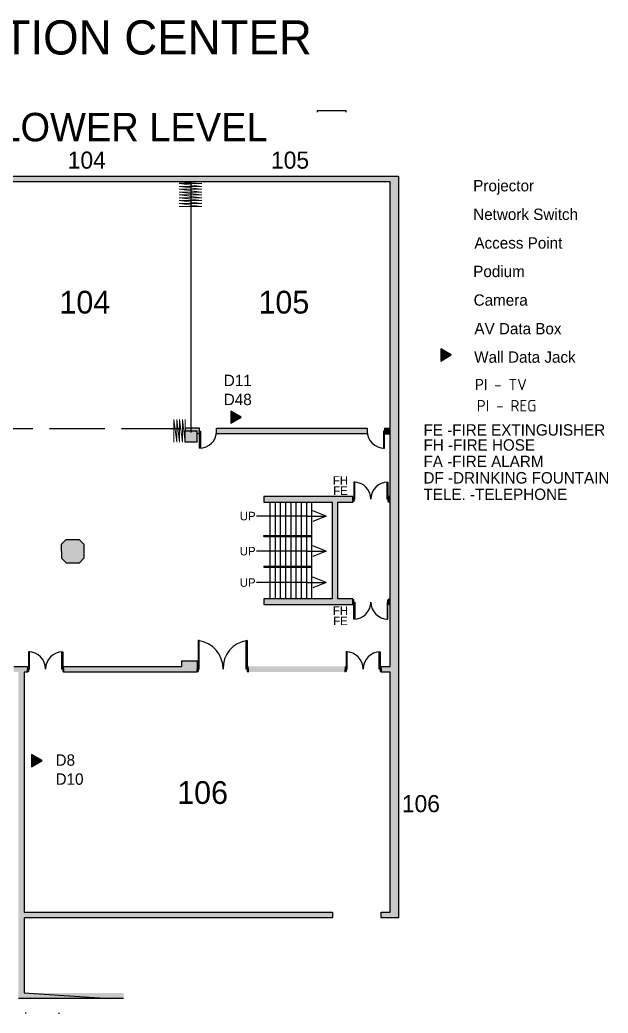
# Model space of a CAD drawing. Header units: inches. Extents: x 3281 to 6000, y 3049 to 5144.
# Drawn here: x 4759 to 6000, y 3049 to 5144 of the extents above; entities that cross this region are included whole.
import ezdxf
from ezdxf.enums import TextEntityAlignment as Align

# ---------------------------------------------------------------- set-up
doc = ezdxf.new("R2010")
doc.units = ezdxf.units.IN
doc.header["$LTSCALE"] = 100
doc.header["$MEASUREMENT"] = 0
doc.linetypes.add('DASHED', pattern=[19.05, 12.7, -6.35])
for name, color, linetype, lineweight in [('bldg_airwall', 53, 'DASHED', 25), ('bldg_airwall_storage', 53, 'CONTINUOUS', 18), ('bldg_doors', 7, 'CONTINUOUS', 25), ('bldg_text', 94, 'CONTINUOUS', 25), ('bldg_title', 94, 'CONTINUOUS', 25), ('bldg_wallint', 7, 'CONTINUOUS', 25), ('bldg_wallintsol', 7, 'CONTINUOUS', 25), ('data_jack', 120, 'CONTINUOUS', 25), ('Key', 110, 'CONTINUOUS', 25)]:
    doc.layers.add(name, color=color, linetype=linetype, lineweight=lineweight)
doc.layers.add('bldg_fire', color=240, linetype='CONTINUOUS')
doc.layers.add('bldg_stairs', color=9, linetype='CONTINUOUS')
doc.styles.add('bldgtx18', font='bldgtx18')
doc.styles.add('bldgtx24', font='bldgtx24')
doc.styles.add('bldgtx36', font='bldgtx36')
doc.styles.add('bldgtx48', font='bldgtx48')
doc.styles.add('iso3098', font='iso3098')
doc.styles.add('showtx60', font='showtx60')
doc.dimstyles.get("Standard").update_dxf_attribs({"dimtxt": 0.18, "dimasz": 0.18, "dimexe": 0.18, "dimexo": 0.0625, "dimgap": 0.09, "dimtad": 0, "dimtih": 1, "dimtoh": 1, "dimdec": 0, "dimzin": 0, "dimdsep": 46, "dimlunit": 3, "dimtxsty": 'Standard', "dimcen": 0.09, "dimadec": 0, "dimazin": 0, "dimtfac": 1, "dimtdec": 4, "dimtofl": 0, "dimtmove": 0, "dimatfit": 3, "dimfxl": 1, "dimtolj": 1, "dimtzin": 0, "dimarcsym": 0})

# ---------------------------------------------------------------- blocks, each defined once
blk = doc.blocks.new('*D42')
at = {"layer": 'bldg_title', "color": 0, "linetype": 'ByBlock', "lineweight": -2}
for p, q in [((5387.4, 4948.9), (5387.4, 4952.6)), ((5447.4, 4948.9), (5447.4, 4952.6))]:
    blk.add_line(p, q, dxfattribs=at)
at = {"layer": 'bldg_title'}
for p, q in [((5387.4, 4952.5), (5417, 4952.5)), ((5417.8, 4952.5), (5447.4, 4952.5))]:
    blk.add_line(p, q, dxfattribs=at)
at = {"layer": 'bldg_title', "color": 0, "linetype": 'ByBlock', "lineweight": -2}
for points in [[(5387.4, 4952.5), (5387.6, 4952.5), (5387.6, 4952.4)], [(5447.4, 4952.5), (5447.2, 4952.4), (5447.2, 4952.5)]]:
    blk.add_solid(points, dxfattribs=at)
at = {"layer": 'bldg_title', "color": 0, "linetype": 'CONTINUOUS', "lineweight": -2, "insert": (5417.4, 4952.5), "char_height": 0.18, "width": 0.56, "attachment_point": 5}
blk.add_mtext('5\'-0"', dxfattribs=at)

msp = doc.modelspace()

# ---------------------------------------------------------------- hatches: boundary and pattern name
at = {"layer": 'bldg_wallintsol'}
for points in [[(5540.3, 4801.9), (5540.3, 4157.3), (5540.4, 4138.4), (5540.3, 4138.4), (5540.3, 4126.4), (5540.4, 4126.4), (5540.3, 3922.5), (5540.3, 3780), (5521.6, 3780), (5521.6, 3768), (5540.3, 3768), (5540.3, 3261.6), (5521.4, 3261.6), (5521.4, 3249.6), (5558.4, 3249.6), (5558.4, 3774), (5558.4, 4813.9), (3370.9, 4813.9), (3370.9, 4353.1), (3370.9, 4277.4), (3296.8, 4277.4), (3296.8, 4252.9), (3370.9, 4252.9), (3370.9, 4233.3), (3382.9, 4233.3), (3382.9, 4270.4), (3392.3, 4270.4), (3392.3, 4276.3), (3392.3, 4282.4), (3382.9, 4282.4), (3382.9, 4347.1), (3382.9, 4801.9)], [(5492.3, 4282.4), (5174.3, 4282.4), (5174.3, 4270.4), (5492.3, 4270.4)], [(5540.3, 4282.4), (5528.3, 4282.4), (5528.3, 4270.4), (5540.3, 4270.4)], [(5461.9, 4138.4), (5274.2, 4138.4), (5274.2, 4126.4), (5418.4, 4126.4), (5418.4, 3922.5), (5274.2, 3922.5), (5274.2, 3910.5), (5410.9, 3910.5), (5461.9, 3910.5), (5461.9, 3922.5), (5430.4, 3922.5), (5430.4, 4126.4), (5461.9, 4126.4)], [(5540.3, 4138.4), (5537.9, 4138.4), (5537.9, 4126.4), (5540.3, 4126.4)], [(4895, 4037.3), (4884.9, 4047.2), (4856.5, 4047.1), (4846.6, 4037), (4846.8, 4008.6), (4856.9, 3998.7), (4885.3, 3998.9), (4895.2, 4009)], [(5540.3, 3922.5), (5537.9, 3922.5), (5537.9, 3910.5), (5540.3, 3910.5)], [(4978.2, 3079.4), (4978.2, 3091.4), (4768.2, 3091.4), (4768.2, 3249.6), (5418.8, 3249.6), (5418.8, 3261.6), (4768.2, 3261.6), (4768.2, 3768), (4775.5, 3768), (4775.5, 3780), (4762.2, 3780), (4746.3, 3780), (4746.3, 3768), (4756.2, 3768), (4756.2, 3255.6), (4756.2, 3079.4)], [(5133.4, 3780), (5133.4, 3792), (5101, 3792), (5101, 3780), (4851.5, 3780), (4851.5, 3768), (5133.4, 3768)], [(5445.6, 3780), (5240.7, 3780), (5240.7, 3768), (5445.6, 3768)]]:
    msp.add_hatch(color=256, dxfattribs=at).paths.add_polyline_path(points, flags=0)
h = msp.add_hatch(color=256, dxfattribs=at)
h.paths.add_polyline_path([(5138.3, 4282.4), (5108.3, 4282.4), (5108.3, 4276.9), (5132.3, 4276.9), (5132.3, 4270.4), (5138.3, 4270.4), (5138.3, 4276.3)], flags=0)
h.paths.add_polyline_path([(5132.3, 4276.9), (5108.3, 4276.9), (5108.3, 4252.9), (5132.3, 4252.9)], flags=0)
at = {"layer": 'data_jack'}
for points in [[(5647.2, 4450), (5647.2, 4424.2), (5669.6, 4437.1)], [(5204, 4318.8), (5204, 4293), (5226.4, 4305.9)], [(4783.7, 3594.3), (4783.7, 3568.5), (4806.1, 3581.4)]]:
    msp.add_hatch(color=256, dxfattribs=at).paths.add_polyline_path(points, flags=0)

# ---------------------------------------------------------------- linework, layer by layer
at = {"layer": 'bldg_airwall'}
for p, q in [((5120.4, 4273.5), (5120.4, 4802.1)), ((4786.7, 4281.2), (4597.2, 4281.2)), ((4938.7, 4281.2), (4821.7, 4281.2)), ((5098.9, 4281.2), (4973.7, 4281.2))]:
    msp.add_line(p, q, dxfattribs=at)
at = {"layer": 'bldg_airwall_storage'}
for p, q in [((5095.3, 4801.9), (5142.9, 4801.9)), ((5142.9, 4798.5), (5095.3, 4801.5)), ((5142.9, 4792.5), (5095.3, 4798.5)), ((5095.3, 4798.5), (5142.9, 4798.5)), ((5142.9, 4786.5), (5095.3, 4792.5)), ((5095.3, 4792.5), (5142.9, 4792.5)), ((5142.9, 4780.5), (5095.3, 4786.5)), ((5095.3, 4786.5), (5142.9, 4786.5)), ((5142.9, 4774.5), (5095.3, 4780.5)), ((5095.3, 4780.5), (5142.9, 4780.5)), ((5142.9, 4768.5), (5095.3, 4774.5)), ((5095.3, 4774.5), (5142.9, 4774.5)), ((5142.9, 4762.5), (5095.3, 4768.5)), ((5095.3, 4768.5), (5142.9, 4768.5)), ((5142.9, 4756.5), (5095.3, 4762.5)), ((5095.3, 4762.5), (5142.9, 4762.5)), ((5142.9, 4750.5), (5095.3, 4756.5)), ((5095.3, 4756.5), (5142.9, 4756.5)), ((5095.3, 4750.5), (5142.9, 4750.5)), ((5084.3, 4300.9), (5084.3, 4252.9)), ((5090.3, 4252.9), (5084.3, 4300.9)), ((5090.3, 4252.9), (5090.3, 4300.9)), ((5096.3, 4252.9), (5090.3, 4300.9)), ((5096.3, 4300.9), (5096.3, 4252.9)), ((5096.3, 4300.9), (5102.3, 4252.9)), ((5108.3, 4252.9), (5102.3, 4300.9)), ((5102.3, 4300.9), (5102.3, 4252.9)), ((5108.3, 4252.9), (5108.3, 4300.9))]:
    msp.add_line(p, q, dxfattribs=at)
at = {"layer": 'bldg_doors'}
for p, q in [((5138.3, 4276.3), (5140.3, 4276.3)), ((5138.3, 4240.3), (5138.3, 4276.3)), ((5140.3, 4276.3), (5140.3, 4240.3)), ((5528.3, 4276.3), (5526.3, 4276.3)), ((5526.3, 4276.3), (5526.3, 4240.3)), ((5528.3, 4240.3), (5528.3, 4276.3)), ((5140.3, 4240.3), (5138.3, 4240.3)), ((5526.3, 4240.3), (5528.3, 4240.3)), ((5465.9, 4169), (5463.9, 4169)), ((5463.9, 4169), (5463.9, 4133)), ((5465.9, 4133), (5465.9, 4169)), ((5533.9, 4133), (5533.9, 4169)), ((5533.9, 4169), (5535.9, 4169)), ((5535.9, 4169), (5535.9, 4133)), ((5461.9, 4128), (5461.9, 4133)), ((5461.9, 4133), (5463.9, 4133)), ((5463.9, 4128), (5461.9, 4128)), ((5463.9, 4133), (5463.9, 4128)), ((5463.9, 4133), (5465.9, 4133)), ((5535.9, 4133), (5533.9, 4133)), ((5537.9, 4133), (5535.9, 4133)), ((5535.9, 4133), (5535.9, 4128)), ((5535.9, 4128), (5537.9, 4128)), ((5537.9, 4128), (5537.9, 4133)), ((5463.9, 3920.9), (5461.9, 3920.9)), ((5461.9, 3920.9), (5461.9, 3915.9)), ((5463.9, 3915.9), (5463.9, 3920.9)), ((5535.9, 3920.9), (5537.9, 3920.9)), ((5535.9, 3915.9), (5535.9, 3920.9)), ((5537.9, 3920.9), (5537.9, 3915.9)), ((5461.9, 3915.9), (5463.9, 3915.9)), ((5463.9, 3915.9), (5465.9, 3915.9)), ((5463.9, 3879.9), (5463.9, 3915.9)), ((5465.9, 3915.9), (5465.9, 3879.9)), ((5535.9, 3915.9), (5533.9, 3915.9)), ((5533.9, 3915.9), (5533.9, 3879.9)), ((5537.9, 3915.9), (5535.9, 3915.9)), ((5535.9, 3879.9), (5535.9, 3915.9)), ((5465.9, 3879.9), (5463.9, 3879.9)), ((5533.9, 3879.9), (5535.9, 3879.9)), ((5137.4, 3834.6), (5135.4, 3834.6)), ((5135.4, 3834.6), (5135.4, 3774.6)), ((5137.4, 3774.6), (5137.4, 3834.6)), ((5236.7, 3774.6), (5236.7, 3834.6)), ((5236.7, 3834.6), (5238.7, 3834.6)), ((5238.7, 3834.6), (5238.7, 3774.6)), ((4779.5, 3810.6), (4777.5, 3810.6)), ((4777.5, 3810.6), (4777.5, 3774.6)), ((4779.5, 3774.6), (4779.5, 3810.6)), ((4847.5, 3774.6), (4847.5, 3810.6)), ((4847.5, 3810.6), (4849.5, 3810.6)), ((4849.5, 3810.6), (4849.5, 3774.6)), ((5449.6, 3810.6), (5447.6, 3810.6)), ((5447.6, 3810.6), (5447.6, 3774.6)), ((5449.6, 3774.6), (5449.6, 3810.6)), ((5517.6, 3774.6), (5517.6, 3810.6)), ((5517.6, 3810.6), (5519.6, 3810.6)), ((5519.6, 3810.6), (5519.6, 3774.6)), ((4775.5, 3769.6), (4775.5, 3774.6)), ((4775.5, 3774.6), (4777.5, 3774.6)), ((4777.5, 3774.6), (4777.5, 3769.6)), ((4777.5, 3774.6), (4779.5, 3774.6)), ((4849.5, 3774.6), (4847.5, 3774.6)), ((4851.5, 3774.6), (4849.5, 3774.6)), ((4849.5, 3774.6), (4849.5, 3769.6)), ((4851.5, 3769.6), (4851.5, 3774.6)), ((5133.4, 3769.6), (5133.4, 3774.6)), ((5133.4, 3774.6), (5135.4, 3774.6)), ((5135.4, 3774.6), (5135.4, 3769.6)), ((5135.4, 3774.6), (5137.4, 3774.6)), ((5238.7, 3774.6), (5236.7, 3774.6)), ((5240.7, 3774.6), (5238.7, 3774.6)), ((5238.7, 3774.6), (5238.7, 3769.6)), ((5240.7, 3769.6), (5240.7, 3774.6)), ((5445.6, 3769.6), (5445.6, 3774.6)), ((5445.6, 3774.6), (5447.6, 3774.6)), ((5447.6, 3774.6), (5447.6, 3769.6)), ((5447.6, 3774.6), (5449.6, 3774.6)), ((5519.6, 3774.6), (5517.6, 3774.6)), ((5521.6, 3774.6), (5519.6, 3774.6)), ((5519.6, 3774.6), (5519.6, 3769.6)), ((5521.6, 3769.6), (5521.6, 3774.6)), ((4777.5, 3769.6), (4775.5, 3769.6)), ((4849.5, 3769.6), (4851.5, 3769.6)), ((5135.4, 3769.6), (5133.4, 3769.6)), ((5238.7, 3769.6), (5240.7, 3769.6)), ((5447.6, 3769.6), (5445.6, 3769.6)), ((5519.6, 3769.6), (5521.6, 3769.6)), ((4772.7, 3048.8), (4770.7, 3048.8)), ((4840.7, 3048.8), (4842.7, 3048.8))]:
    msp.add_line(p, q, dxfattribs=at)
for centre, radius, start, end in [((5138.3, 4276.3), 36, 270, 0), ((5528.3, 4276.3), 36, 180, -90), ((5463.9, 4133), 36, 0, 90), ((5535.9, 4133), 36, 90, 180), ((5463.9, 3915.9), 36, -90, 0), ((5535.9, 3915.9), 36, 180, 270), ((5128, 3774.9), 60.1, -0.3394, 82.9326), ((5246.2, 3776.9), 58.2, 97.3523, 182.2941), ((4777.5, 3774.6), 36, 0, 90), ((4849.5, 3774.6), 36, 90, 180), ((5447.6, 3774.6), 36, 0, 90), ((5519.6, 3774.6), 36, 90, 180)]:
    msp.add_arc(centre, radius, start, end, dxfattribs=at)
at = {"layer": 'bldg_stairs'}
for p, q in [((5286.7, 4126.4), (5286.7, 4056.2)), ((5297.7, 4126.4), (5297.7, 4056.2)), ((5308.7, 4126.4), (5308.7, 4056.2)), ((5319.7, 4126.4), (5319.7, 4056.2)), ((5330.7, 4126.4), (5330.7, 4056.2)), ((5341.7, 4126.4), (5341.7, 4056.2)), ((5352.7, 4126.4), (5352.7, 4056.2)), ((5363.7, 4126.4), (5363.7, 4056.2)), ((5374.7, 4126.4), (5374.7, 3922.5)), ((5405.3, 4097.2), (5377.6, 4108.3)), ((5366.5, 4097.2), (5258.5, 4097.2)), ((5366.5, 4097.2), (5405.3, 4097.2)), ((5405.3, 4097.2), (5377.6, 4086.1)), ((5286.7, 4054), (5286.7, 3991.6)), ((5297.7, 4054), (5297.7, 3991.6)), ((5308.7, 4054), (5308.7, 3991.6)), ((5319.7, 4054), (5319.7, 3991.6)), ((5330.7, 4054), (5330.7, 3991.6)), ((5341.7, 4054), (5341.7, 3991.6)), ((5352.7, 4054), (5352.7, 3991.6)), ((5363.7, 4054), (5363.7, 3991.6)), ((5366.5, 4023.3), (5258.5, 4023.3)), ((5366.5, 4023.3), (5405.3, 4023.3)), ((5405.3, 4023.3), (5377.6, 4034.3)), ((5405.3, 4023.3), (5377.6, 4012.2)), ((5286.7, 3989.4), (5286.7, 3922.5)), ((5297.7, 3989.4), (5297.7, 3922.5)), ((5308.7, 3989.4), (5308.7, 3922.5)), ((5319.7, 3989.4), (5319.7, 3922.5)), ((5330.7, 3989.4), (5330.7, 3922.5)), ((5341.7, 3989.4), (5341.7, 3922.5)), ((5352.7, 3989.4), (5352.7, 3922.5)), ((5363.7, 3989.4), (5363.7, 3922.5)), ((5405.3, 3957.1), (5377.6, 3968.2)), ((5366.5, 3957.1), (5258.5, 3957.1)), ((5366.5, 3957.1), (5405.3, 3957.1)), ((5405.3, 3957.1), (5377.6, 3946))]:
    msp.add_line(p, q, dxfattribs=at)
at = {"layer": 'bldg_wallint', "linetype": 'CONTINUOUS'}
for p, q in [((3370.9, 4813.9), (5558.4, 4813.9)), ((5540.3, 4801.9), (3382.9, 4801.9)), ((5540.3, 3780), (5540.3, 4801.9)), ((5558.4, 4813.9), (5558.4, 3774)), ((5108.3, 4276.9), (5132.3, 4276.9)), ((5108.3, 4252.9), (5108.3, 4276.9)), ((5132.3, 4276.9), (5132.3, 4252.9)), ((5174.3, 4282.4), (5492.3, 4282.4)), ((5174.3, 4270.4), (5174.3, 4282.4)), ((5492.3, 4282.4), (5492.3, 4270.4)), ((5528.3, 4282.4), (5528.3, 4270.4)), ((5132.3, 4252.9), (5108.3, 4252.9)), ((5492.3, 4270.4), (5174.3, 4270.4)), ((5461.9, 4138.4), (5274.2, 4138.4)), ((5274.2, 4138.4), (5274.2, 4126.4)), ((5461.9, 4126.4), (5461.9, 4138.4)), ((5461.9, 4126.4), (5461.9, 4138.4)), ((5461.9, 4126.4), (5461.9, 4138.4)), ((5540.4, 4138.4), (5537.9, 4138.4)), ((5537.9, 4138.4), (5537.9, 4126.4)), ((5537.9, 4138.4), (5537.9, 4126.4)), ((5274.2, 4126.4), (5418.4, 4126.4)), ((5418.4, 4126.4), (5418.4, 3922.5)), ((5430.4, 4126.4), (5461.9, 4126.4)), ((5430.4, 3922.5), (5430.4, 4126.4)), ((5537.9, 4126.4), (5540.4, 4126.4)), ((4856.5, 4047.1), (4846.6, 4037)), ((4884.9, 4047.2), (4856.5, 4047.1)), ((4895, 4037.3), (4884.9, 4047.2)), ((5274.2, 4056.2), (5374.7, 4056.2)), ((5274.2, 4054), (5374.7, 4054)), ((4846.6, 4037), (4846.8, 4008.6)), ((4895.2, 4009), (4895, 4037.3)), ((4846.8, 4008.6), (4856.9, 3998.7)), ((4885.3, 3998.9), (4895.2, 4009)), ((4856.9, 3998.7), (4885.3, 3998.9)), ((5274.2, 3991.6), (5374.7, 3991.6)), ((5274.2, 3989.4), (5374.7, 3989.4)), ((5418.4, 3922.5), (5274.2, 3922.5)), ((5274.2, 3922.5), (5274.2, 3910.5)), ((5461.9, 3922.5), (5430.4, 3922.5)), ((5461.9, 3910.5), (5461.9, 3922.5)), ((5461.9, 3910.5), (5461.9, 3922.5)), ((5461.9, 3910.5), (5461.9, 3922.5)), ((5537.9, 3922.5), (5537.9, 3910.5)), ((5537.9, 3922.5), (5537.9, 3910.5)), ((5274.2, 3910.5), (5410.9, 3910.5)), ((5410.9, 3910.5), (5461.9, 3910.5)), ((4746.3, 3780), (4762.2, 3780)), ((4762.2, 3780), (4775.5, 3780)), ((4775.5, 3780), (4775.5, 3768)), ((4775.5, 3780), (4775.5, 3768)), ((4851.5, 3780), (5101, 3780)), ((4851.5, 3768), (4851.5, 3780)), ((4851.5, 3768), (4851.5, 3780)), ((5101, 3780), (5101, 3792)), ((5101, 3792), (5133.4, 3792)), ((5133.4, 3792), (5133.4, 3780)), ((5133.4, 3780), (5133.4, 3768)), ((5133.4, 3780), (5133.4, 3768)), ((5133.4, 3780), (5133.4, 3768)), ((5240.7, 3768), (5240.7, 3780)), ((5240.7, 3768), (5240.7, 3780)), ((5445.6, 3780), (5445.6, 3768)), ((5521.6, 3780), (5540.3, 3780)), ((5521.6, 3768), (5521.6, 3780)), ((5521.6, 3768), (5521.6, 3780)), ((5558.4, 3774), (5558.4, 3249.6)), ((4768.2, 3768), (4768.2, 3261.6)), ((4775.5, 3768), (4768.2, 3768)), ((5133.4, 3768), (4851.5, 3768)), ((5540.3, 3768), (5521.6, 3768)), ((5540.3, 3261.6), (5540.3, 3768)), ((4768.2, 3261.6), (5418.8, 3261.6)), ((4768.2, 3249.6), (4768.2, 3091.4)), ((5418.8, 3249.6), (4768.2, 3249.6)), ((5418.8, 3261.6), (5418.8, 3249.6)), ((5521.4, 3261.6), (5540.3, 3261.6)), ((5521.4, 3249.6), (5521.4, 3261.6)), ((5558.4, 3249.6), (5521.4, 3249.6)), ((4768.2, 3091.4), (4948.6, 3079.4)), ((4978.2, 3079.4), (4756.2, 3079.4))]:
    msp.add_line(p, q, dxfattribs=at)
at = {"layer": 'bldg_wallint'}
for p, q in [((5138.3, 4282.4), (5108.3, 4282.4)), ((5108.3, 4282.4), (5108.3, 4276.9)), ((5138.3, 4270.4), (5138.3, 4282.4)), ((5528.3, 4282.4), (5540.3, 4282.4)), ((5138.3, 4270.4), (5132.3, 4270.4)), ((5528.3, 4270.4), (5540.3, 4270.4)), ((5540.4, 4138.4), (5540.3, 4157.3)), ((5461.9, 4126.4), (5461.9, 4134.4)), ((5461.9, 4134.4), (5461.9, 4126.4)), ((5537.9, 4134.4), (5537.9, 4126.4)), ((5537.9, 4134.4), (5537.9, 4126.4)), ((5540.3, 3922.5), (5540.4, 4126.4)), ((5274.2, 4054), (5274.2, 4056.2)), ((5274.2, 3991.6), (5274.2, 3989.4)), ((5461.9, 3914.5), (5461.9, 3922.5)), ((5461.9, 3914.5), (5461.9, 3922.5)), ((5537.9, 3922.5), (5537.9, 3914.5)), ((5537.9, 3914.5), (5537.9, 3922.5)), ((5537.9, 3922.5), (5540.3, 3922.5)), ((5537.9, 3910.5), (5540.3, 3910.5)), ((5540.3, 3888.2), (5540.3, 3910.5)), ((4775.5, 3776), (4775.5, 3768)), ((4775.5, 3776), (4775.5, 3768)), ((4851.5, 3768), (4851.5, 3776)), ((4851.5, 3776), (4851.5, 3768)), ((5133.4, 3776), (5133.4, 3768)), ((5133.4, 3776), (5133.4, 3768)), ((5240.7, 3768), (5240.7, 3776)), ((5240.7, 3776), (5240.7, 3768)), ((5445.6, 3776), (5445.6, 3768)), ((5445.6, 3776), (5445.6, 3768)), ((5521.6, 3768), (5521.6, 3776)), ((5521.6, 3776), (5521.6, 3768))]:
    msp.add_line(p, q, dxfattribs=at)
at = {"layer": 'data_jack'}
for points in [[(5669.6, 4437.1), (5647.2, 4450), (5647.2, 4424.2)], [(5226.4, 4305.9), (5204, 4318.8), (5204, 4293)], [(4806.1, 3581.4), (4783.7, 3594.3), (4783.7, 3568.5)]]:
    msp.add_lwpolyline(points, close=True, dxfattribs=at)

# ---------------------------------------------------------------- texts
at = {"layer": 'bldg_airwall', "style": 'bldgtx48'}
for s, p in [('104', (4896.3, 4548.4)), ('105', (5316.3, 4548.4)), ('106', (5144.8, 3514.1))]:
    msp.add_text(s, height=48, dxfattribs=at).set_placement(p, align=Align.MIDDLE_CENTER)
at = {"layer": 'bldg_fire', "style": 'bldgtx24'}
for s, p in [('FE -FIRE EXTINGUISHER', (5610.9, 4278.9)), ('FH -FIRE HOSE', (5610.9, 4247.2)), ('FA -FIRE ALARM', (5610.9, 4212.6)), ('DF -DRINKING FOUNTAIN', (5610.9, 4177.9)), ('TELE. -TELEPHONE', (5610.9, 4143.2))]:
    msp.add_text(s, height=24, dxfattribs=at).set_placement(p, align=Align.MIDDLE_LEFT)
at = {"layer": 'bldg_fire', "style": 'bldgtx18'}
for s, p in [('FH', (5435.7, 4172.3)), ('FE', (5435.7, 4150.7)), ('FH', (5435.7, 3897.8)), ('FE', (5435.7, 3876.2))]:
    msp.add_text(s, height=18, dxfattribs=at).set_placement(p, align=Align.MIDDLE_CENTER)
at = {"layer": 'bldg_text'}
for s, height, style, p in [('104', 36, 'bldgtx36', (4900.4, 4848)), ('105', 36, 'bldgtx36', (5329.3, 4848)), ('UP', 18, 'bldgtx18', (5239.9, 4097.2)), ('UP', 18, 'bldgtx18', (5239.9, 4023.3)), ('UP', 18, 'bldgtx18', (5239.9, 3957.1)), ('106', 36, 'bldgtx36', (5605.4, 3490.7))]:
    msp.add_text(s, height=height, dxfattribs=dict(at, style=style)).set_placement(p, align=Align.MIDDLE_CENTER)
at = {"layer": 'bldg_title', "style": 'showtx60'}
msp.add_text('PASADENA CONVENTION CENTER', height=72, dxfattribs=at).set_placement((3759.7, 5070.8))
msp.add_text('CONFERENCE ROOMS - LOWER LEVEL', height=60, dxfattribs=at).set_placement((4519.8, 4887.7), align=Align.CENTER)
at = {"layer": 'data_jack', "style": 'bldgtx48'}
for s, p in [('D11', (5189.5, 4371.3)), ('D48', (5189.5, 4331.2)), ('D8', (4834.6, 3570.6)), ('D10', (4834.6, 3530.5))]:
    msp.add_text(s, height=24, dxfattribs=at).set_placement(p)
at = {"layer": 'Key'}
for s, style, p in [('Projector', 'bldgtx48', (5715.8, 4782.1)), ('Network Switch', 'bldgtx48', (5715.8, 4721.7)), ('Access Point', 'bldgtx48', (5718.3, 4661.3)), ('Podium', 'bldgtx48', (5715.8, 4601.3)), ('Camera', 'bldgtx48', (5716.7, 4540.9)), ('AV Data Box', 'bldgtx48', (5718.3, 4480.6)), ('Wall Data Jack', 'bldgtx48', (5717.9, 4420.6)), ('PI - TV', 'iso3098', (5719.4, 4362.6)), ('PI - REG', 'iso3098', (5723.3, 4318))]:
    msp.add_text(s, height=24, dxfattribs=dict(at, style=style)).set_placement(p)

# ---------------------------------------------------------------- dimensions: what is measured, and where the dimension line sits
at = {"layer": 'bldg_title'}
dim = msp.add_linear_dim(base=(5447.4, 4952.5), p1=(5387.4, 4948.9), p2=(5447.4, 4948.9), dimstyle='STANDARD', dxfattribs=at)
dim.commit()
dim.dimension.update_dxf_attribs({"geometry": '*D42', "text_midpoint": (5417.4, 4952.5)})

doc.saveas('drawing.dxf')
